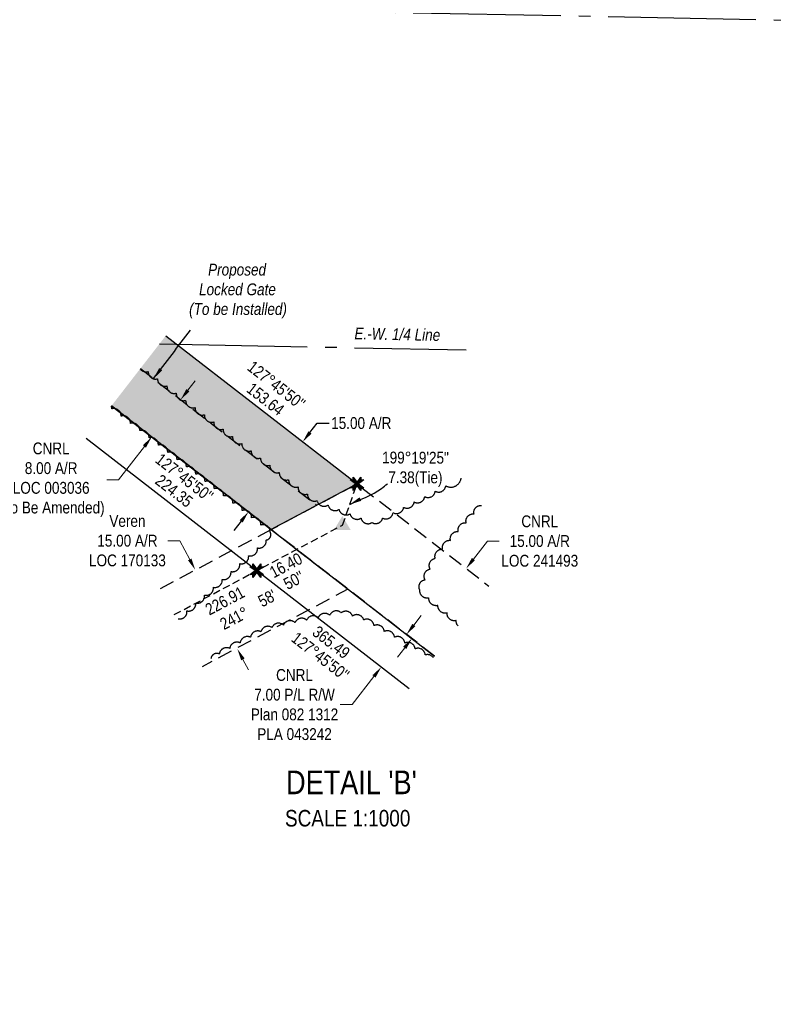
# Model space of a CAD drawing. Extents: x 410869 to 416967, y 6049756 to 6052439.
# Drawn here: x 411824 to 412462, y 6049873 to 6050700 of the extents above; entities that cross this region are included whole.
import ezdxf
from ezdxf.enums import TextEntityAlignment as Align

# ---------------------------------------------------------------- set-up
doc = ezdxf.new("R2010")
doc.units = 0
doc.header["$LTSCALE"] = 5
doc.header["$PDSIZE"] = 0.5
for name, pattern in [('0', [1, 1, 0]), ('foc-ACCESSROAD', [3.75, 2.5, -1.25]), ('foc-QUARTERLINE', [33, 25, -3, 2, -3]), ('foc-TIELINE', [1.875, 1.25, -0.625]), ('foc-TRAV', [1.875, 1.25, -0.625])]:
    doc.linetypes.add(name, pattern=pattern)
doc.layers.get('Defpoints').update_dxf_attribs({"color": 9})
for name, color, linetype in [('C-AR', 13, 'foc-ACCESSROAD'), ('C-RW', 13, 'Continuous'), ('DETAIL-T', 7, 'Continuous'), ('F-AR', 190, 'foc-ACCESSROAD'), ('L-BD', 7, 'Continuous'), ('L-MON', 1, 'Continuous'), ('L-QSEC', 8, 'foc-QUARTERLINE'), ('L-TIE', 7, 'foc-TIELINE'), ('L-TIE-T', 7, 'Continuous'), ('P-PROPOSED', 10, 'Continuous'), ('P-PROPOSED-H', 21, 'Continuous'), ('P-TRAV', 4, 'foc-TRAV'), ('P-TXT', 4, 'Continuous'), ('T-BUSH', 110, '0')]:
    doc.layers.add(name, color=color, linetype=linetype)
for name, color, linetype, lineweight in [('C-AR-T', 13, 'Continuous', 9), ('C-RW-T', 13, 'Continuous', 9), ('F-AR-T', 190, 'Continuous', 9), ('T-TEXT', 48, 'Continuous', 18)]:
    doc.layers.add(name, color=color, linetype=linetype, lineweight=lineweight)
doc.styles.add('80CG', font='ARIALN.TTF', dxfattribs={"height": 10})
doc.styles.add('80L', font='ARIALN.TTF', dxfattribs={"height": 10})
doc.styles.get("Standard").update_dxf_attribs({"font": 'ARIALN.TTF'})
doc.dimstyles.new('Compass 5 000', dxfattribs={"dimscale": 5, "dimtxt": 9, "dimasz": 2, "dimexe": 0.2, "dimexo": 0.0625, "dimgap": 0.5, "dimtad": 0, "dimtih": 1, "dimtoh": 1, "dimzin": 0, "dimdsep": 46, "dimtxsty": '80CG', "dimcen": 0.1, "dimse1": 1, "dimse2": 1, "dimclrd": 256, "dimclrt": 256, "dimaunit": 1, "dimadec": 4, "dimazin": 0, "dimtfac": 0.06, "dimtofl": 0, "dimtmove": 0, "dimatfit": 1, "dimfxl": 0.2, "dimtolj": 1, "dimtzin": 0, "dimlwd": -1, "dimarcsym": 0})

# ---------------------------------------------------------------- blocks, each defined once
blk = doc.blocks.new('*D257')
at = {"layer": 'C-AR-T', "transparency": 16777216}
for p, q in [((412207.68, 6050243.39), (412219.47, 6050258.61)), ((412219.47, 6050258.61), (412229.47, 6050258.61)), ((412149.52, 6050168.31), (412143.39, 6050160.41))]:
    blk.add_line(p, q, dxfattribs=at)
for points in [[(412206.36, 6050244.41), (412208.99, 6050242.37), (412201.55, 6050235.48)], [(412148.2, 6050169.34), (412150.83, 6050167.29), (412155.64, 6050176.22)]]:
    blk.add_solid(points, dxfattribs=at)
at = {"layer": 'Defpoints', "color": 0, "transparency": 16777216}
for p in [(412201.55, 6050235.48), (412592.41, 6049932.69), (412546.5, 6049873.42)]:
    blk.add_point(p, dxfattribs=at)
at = {"layer": 'C-AR-T', "transparency": 16777216, "insert": (412263.77, 6050258.61), "char_height": 10, "attachment_point": 5, "style": '80CG'}
blk.add_mtext('\\A1;CNRL\\P15.00 A/R\\PLOC 241493', dxfattribs=at)
blk = doc.blocks.new('*D259')
at = {"layer": 'C-AR-T', "transparency": 16777216}
for p, q in [((411966.15, 6050386.17), (411972.28, 6050394.08)), ((411929.38, 6050338.72), (411907.53, 6050310.51)), ((411907.53, 6050310.51), (411897.53, 6050310.51))]:
    blk.add_line(p, q, dxfattribs=at)
for points in [[(411964.83, 6050387.19), (411967.47, 6050385.15), (411960.03, 6050378.27)], [(411928.07, 6050339.74), (411930.7, 6050337.7), (411935.51, 6050346.63)]]:
    blk.add_solid(points, dxfattribs=at)
at = {"layer": 'Defpoints', "color": 0, "transparency": 16777216}
for p in [(411958.1, 6050379.76), (411960.03, 6050378.27), (411933.58, 6050348.12)]:
    blk.add_point(p, dxfattribs=at)
at = {"layer": 'C-AR-T', "transparency": 16777216, "insert": (411850.51, 6050310.51), "char_height": 10, "attachment_point": 5, "style": '80CG'}
blk.add_mtext('\\A1;CNRL\\P8.00 A/R\\PLOC 003036\\P(To Be Amended)', dxfattribs=at)
blk = doc.blocks.new('STRIA')
blk.add_hatch(color=255).paths.add_polyline_path([(-0.04, 1.52), (-1.47, -0.87), (1.39, -0.87)])
blk = doc.blocks.new('STRIAA')
blk.add_blockref('STRIA', (0, 0))
blk = doc.blocks.new('STRIB')
at = {"color": 1}
blk.add_solid([(-1.12, -0.67), (-0.04, 1.13), (1.04, -0.67)], dxfattribs=at)
blk = doc.blocks.new('STRIBB')
blk.add_blockref('STRIB', (0, 0))
blk = doc.blocks.new('STRICC')
for name in ['STRIAA', 'STRIBB']:
    blk.add_blockref(name, (0, 0))
blk = doc.blocks.new('fdspike')
blk.add_blockref('STRICC', (0, 0))
blk = doc.blocks.new('TEMP')
h = blk.add_hatch(color=255)
h.dxf.hatch_style = 1
h.paths.add_polyline_path([(0, 0.25), (-0.67, 1.15), (-0.67, 0.67), (-1.15, 0.67), (-0.25, 0), (-1.15, -0.67), (-0.67, -0.67), (-0.67, -1.15), (0, -0.25), (0.67, -1.15), (0.67, -0.67), (1.15, -0.67), (0.25, 0), (1.15, 0.67), (0.67, 0.67), (0.67, 1.15)])
h.paths.add_polyline_path([(0.57, 0.85), (0.57, 0.57), (0.85, 0.57), (0.08, 0), (0.85, -0.57), (0.57, -0.57), (0.57, -0.85), (0, -0.08), (-0.57, -0.85), (-0.57, -0.57), (-0.85, -0.57), (-0.08, 0), (-0.85, 0.57), (-0.57, 0.57), (-0.57, 0.85), (0, 0.08)], flags=16)
h = blk.add_hatch(color=1)
h.dxf.hatch_style = 1
h.paths.add_polyline_path([(0, 0.08), (-0.57, 0.85), (-0.57, 0.57), (-0.85, 0.57), (-0.08, 0), (-0.85, -0.57), (-0.57, -0.57), (-0.57, -0.85), (0, -0.08), (0.57, -0.85), (0.57, -0.57), (0.85, -0.57), (0.08, 0), (0.85, 0.57), (0.57, 0.57), (0.57, 0.85)])
at = {"color": 1}
for p, q in [((-0.08, 0), (0.08, 0)), ((0, 0.08), (0, -0.08))]:
    blk.add_line(p, q, dxfattribs=at)
at = {"color": 255, "flags": 128}
blk.add_lwpolyline([(-0.25, 0), (-1.15, 0.67), (-0.67, 0.67), (-0.67, 1.15), (0, 0.25), (0.67, 1.15), (0.67, 0.67), (1.15, 0.67), (0.25, 0), (1.15, -0.67), (0.67, -0.67), (0.67, -1.15), (0, -0.25), (-0.67, -1.15), (-0.67, -0.67), (-1.15, -0.67)], close=True, dxfattribs=at)
at = {"color": 1, "flags": 128}
blk.add_lwpolyline([(-0.08, 0), (-0.85, 0.57), (-0.57, 0.57), (-0.57, 0.85), (0, 0.08), (0.57, 0.85), (0.57, 0.57), (0.85, 0.57), (0.08, 0), (0.85, -0.57), (0.57, -0.57), (0.57, -0.85), (0, -0.08), (-0.57, -0.85), (-0.57, -0.57), (-0.85, -0.57)], close=True, dxfattribs=at)

msp = doc.modelspace()

# ---------------------------------------------------------------- hatches: boundary and pattern name
at = {"layer": 'P-PROPOSED-H'}
h = msp.add_hatch(color=256, dxfattribs=at)
h.dxf.hatch_style = 1
h.paths.add_polyline_path([(411947.449, 6050432.334), (411901.495, 6050373.015), (412036.521, 6050268.359), (412109.194, 6050307.032)])

# ---------------------------------------------------------------- linework, layer by layer
at = {"layer": 'C-AR', "flags": 128}
for points in [[(411925.994, 6050404.639), (412075.287, 6050288.956), (412036.521, 6050268.359), (411901.495, 6050373.015)], [(412174.775, 6050161.27), (412036.521, 6050268.359), (412109.194, 6050307.032), (412220.747, 6050220.613)]]:
    msp.add_lwpolyline(points, dxfattribs=at)
at = {"layer": 'C-RW'}
for points in [[(411901.538, 6050373.07), (412174.836, 6050161.349)], [(412153.41, 6050133.693), (411880.113, 6050345.413)]]:
    msp.add_lwpolyline(points, dxfattribs=at)
at = {"layer": 'C-RW-T'}
for p, q in [((412157.247, 6050187.64), (412163.374, 6050195.543)), ((412123.55, 6050144.174), (412105.036, 6050120.292)), ((412105.036, 6050120.292), (412095.036, 6050120.292))]:
    msp.add_line(p, q, dxfattribs=at)
for points in [[(412155.93, 6050188.661), (412158.565, 6050186.619), (412151.12, 6050179.737)], [(412122.233, 6050145.195), (412124.867, 6050143.153), (412129.677, 6050152.077)]]:
    msp.add_solid(points, dxfattribs=at)
at = {"layer": 'F-AR', "flags": 128}
msp.add_lwpolyline([(411942.867, 6050218.521), (412036.521, 6050268.359), (412101.502, 6050218.018), (411978.085, 6050152.341)], dxfattribs=at)
at = {"layer": 'F-AR-T'}
for p, q in [((411959.297, 6050258.9), (411949.297, 6050258.9)), ((411967.723, 6050243.066), (411959.297, 6050258.9)), ((412012.669, 6050158.602), (412017.367, 6050149.774))]:
    msp.add_line(p, q, dxfattribs=at)
for points in [[(411969.194, 6050243.849), (411966.251, 6050242.283), (411972.42, 6050234.238)], [(412014.141, 6050159.385), (412011.198, 6050157.819), (412007.972, 6050167.43)]]:
    msp.add_solid(points, dxfattribs=at)
at = {"layer": 'L-QSEC'}
for p, q in [((411826.759, 6050712.157), (412595.079, 6050696.885)), ((411942.165, 6050425.513), (412201.487, 6050420.361))]:
    msp.add_line(p, q, dxfattribs=at)
at = {"layer": 'L-TIE'}
msp.add_line((412096.991, 6050272.231), (412109.194, 6050307.032), dxfattribs=at)
at = {"layer": 'P-PROPOSED', "flags": 128}
msp.add_lwpolyline([(411947.449, 6050432.334), (412109.194, 6050307.032), (412036.521, 6050268.359), (411901.495, 6050373.015)], dxfattribs=at)
at = {"layer": 'P-TRAV', "flags": 128}
msp.add_lwpolyline([(411954.606, 6050196.461), (412096.991, 6050272.231)], dxfattribs=at)
at = {"layer": 'P-TXT'}
for p, q in [((412069.402, 6050350.508), (412075.526, 6050358.414)), ((412075.526, 6050358.414), (412085.526, 6050358.414)), ((412011.206, 6050275.386), (412005.082, 6050267.481))]:
    msp.add_line(p, q, dxfattribs=at)
for points in [[(412068.084, 6050351.529), (412070.719, 6050349.488), (412063.278, 6050342.603)], [(412009.888, 6050276.407), (412012.523, 6050274.366), (412017.33, 6050283.292)]]:
    msp.add_solid(points, dxfattribs=at)
at = {"layer": 'T-BUSH', "flags": 128}
for points in [[(411925.786, 6050404.371, 0.325796), (411932.595, 6050402.066, 0.5205671), (411940.513, 6050395.966, 0.5205671), (411948.432, 6050389.866, 0.5205671), (411956.35, 6050383.766, 0.5205671), (411964.268, 6050377.666, 0.5205671), (411972.187, 6050371.566, 0.5205671), (411980.105, 6050365.466, 0.5205671), (411988.024, 6050359.366, 0.5205671), (411995.942, 6050353.266, 0.5205671), (412003.86, 6050347.166, 0.5205671), (412011.779, 6050341.065, 0.5205671), (412019.697, 6050334.965, 0.5205671), (412027.616, 6050328.865, 0.5205671), (412035.534, 6050322.765, 0.5205671), (412043.452, 6050316.665, 0.5205671), (412051.371, 6050310.565, 0.5205671), (412059.289, 6050304.465, 0.5205671), (412067.208, 6050298.365, 0.5205671), (412075.418, 6050292.778, 0.5205671), (412084.708, 6050289.09, 0.5205671), (412093.998, 6050285.402, 0.5205671), (412103.289, 6050281.713, 0.5205671), (412112.579, 6050278.025, 0.5205671), (412121.869, 6050274.336, 0.5205671), (412130.813, 6050278.094, 0.5205671), (412139.722, 6050282.628, 0.5205671), (412148.63, 6050287.162, 0.5205671), (412157.538, 6050291.695, 0.5205671), (412166.446, 6050296.229, 0.5205671), (412175.355, 6050300.763, 0.5205671), (412184.263, 6050305.297, 0.5205671), (412197.294, 6050311.929)], [(411957.9, 6050192.927, 0.520567), (411965.353, 6050199.588, 0.5205671), (411972.805, 6050206.25, 0.5205671), (411980.257, 6050212.911, 0.5205671), (411987.71, 6050219.573, 0.5205671), (411995.162, 6050226.234, 0.5205671), (412002.614, 6050232.896, 0.5205671), (412010.067, 6050239.557, 0.5205671), (412017.519, 6050246.218, 0.5205671), (412024.971, 6050252.88, 0.5205671), (412032.424, 6050259.541, 0.5205671), (412035.824, 6050266.066, 0.5205671), (412027.938, 6050272.208, 0.5205671), (412020.052, 6050278.35, 0.5205671), (412012.166, 6050284.492, 0.5205671), (412004.28, 6050290.634, 0.5205671), (411996.394, 6050296.776, 0.5205671), (411988.509, 6050302.918, 0.5205671), (411980.623, 6050309.061, 0.5205671), (411972.737, 6050315.203, 0.5205671), (411964.851, 6050321.345, 0.5205671), (411956.965, 6050327.487, 0.5205671), (411949.08, 6050333.629, 0.5205671), (411941.194, 6050339.771, 0.5205671), (411933.308, 6050345.913, 0.5205671), (411925.422, 6050352.055, 0.5205671), (411917.536, 6050358.198, 0.5205671), (411909.65, 6050364.34, 0.5205671), (411901.765, 6050370.482, 0.100889), (411901.4, 6050372.892, 0.100889)], [(412194.619, 6050186.886, -0.2061165), (412193.071, 6050191.456, -0.5205671), (412185.366, 6050197.824, -0.5205671), (412177.662, 6050204.193, -0.5205671), (412169.957, 6050210.561, -0.5205671), (412162.411, 6050216.964, -0.5205671), (412166.724, 6050225.981, -0.5205671), (412171.036, 6050234.999, -0.5205671), (412175.349, 6050244.016, -0.5205671), (412181.536, 6050251.785, -0.5205671), (412188.194, 6050259.24, -0.5205671), (412194.852, 6050266.696, -0.5205671), (412201.511, 6050274.151, -0.5205671), (412208.169, 6050281.606, -0.5205671), (412214.49, 6050288.684)], [(412173.793, 6050160.003, 0.3287782), (412166.923, 6050162.292, 0.5205671), (412158.361, 6050167.424, 0.5205671), (412149.66, 6050172.344, 0.5205671), (412140.959, 6050177.264, 0.5205671), (412132.258, 6050182.184, 0.5205671), (412123.558, 6050187.104, 0.5205671), (412114.848, 6050192.005, 0.5205671), (412105.382, 6050195.216, 0.5205671), (412095.888, 6050197.942, 0.5205671), (412086.109, 6050195.871, 0.5205671), (412076.331, 6050193.799, 0.5205671), (412066.552, 6050191.727, 0.5205671), (412056.773, 6050189.656, 0.5205671), (412046.995, 6050187.584, 0.5205671), (412037.216, 6050185.513, 0.5205671), (412027.98, 6050181.957, 0.5205671), (412019.17, 6050177.235, 0.5205671), (412010.36, 6050172.514, 0.5205671), (412001.55, 6050167.792, 0.5205671), (411992.74, 6050163.07, 0.5205671), (411985.665, 6050159.278)]]:
    msp.add_lwpolyline(points, format="xyb", dxfattribs=at)

# ---------------------------------------------------------------- block references
at = {"layer": 'L-MON', "color": 2, "xscale": 4.99779799999998, "yscale": 4.99779799999998, "zscale": 4.99779799999998}
msp.add_blockref('TEMP', (412109.194, 6050307.032), dxfattribs=at)
at = {"layer": 'L-MON', "xscale": 4.99779799999998, "yscale": 4.99779799999998, "zscale": 4.99779799999998}
for name, p in [('fdspike', (412096.991, 6050272.231)), ('TEMP', (412024.426, 6050233.616))]:
    msp.add_blockref(name, p, dxfattribs=at)

# ---------------------------------------------------------------- texts
at = {"layer": 'C-RW-T', "insert": (412056.332, 6050120.292), "char_height": 10, "attachment_point": 5, "style": '80CG'}
msp.add_mtext('\\A1;CNRL\\P7.00 P/L R/W\\PPlan 082 1312\\PPLA 043242', dxfattribs=at)
at = {"layer": 'DETAIL-T', "color": 3, "insert": (412101.298, 6050040.768), "char_height": 19.99119, "width": 223.75944, "attachment_point": 5, "style": '80CG'}
msp.add_mtext(" DETAIL 'B'\\P{\\H0.7x;SCALE 1:1000}", dxfattribs=at)
at = {"layer": 'F-AR-T', "insert": (411914.996, 6050258.9), "char_height": 10, "attachment_point": 5, "style": '80CG'}
msp.add_mtext('\\A1;Veren\\P15.00 A/R\\PLOC 170133', dxfattribs=at)
at = {"layer": 'L-BD', "style": '80L'}
for s, height, rotation, p in [("127°45'50''", 9.99563, 322.2355, (412041.019, 6050390.557)), ('153.64', 9.9956, 322.2355, (412031.836, 6050378.704)), ("127°45'50''", 9.99563, 322.2355, (411963.219, 6050312.373)), ('224.35', 9.9956, 322.2355, (411954.495, 6050301.113)), ('16.40', 9.9956, 28.0197, (412049.043, 6050238.139)), ("50''", 9.9956, 28.0197, (412055.735, 6050225.564)), ("58'", 9.9956, 28.0197, (412033.238, 6050210.333)), ('365.49', 9.9956, 322.2355, (412087.4, 6050173.028)), ("127°45'50''", 9.99563, 322.2355, (412078.218, 6050161.175))]:
    msp.add_text(s, height=height, rotation=rotation, dxfattribs=at).set_placement(p, align=Align.MIDDLE)
at = {"layer": 'L-BD', "insert": (411995.099, 6050212.537), "char_height": 9.9956, "width": 33.00508, "attachment_point": 2, "rotation": 28.0197, "style": '80L'}
msp.add_mtext('226.91\\P241° ', dxfattribs=at)
at = {"layer": 'L-QSEC', "insert": (412143.415, 6050438.622), "char_height": 9.99563, "width": 72.37395, "attachment_point": 2, "rotation": 358.861936, "style": '80L'}
msp.add_mtext('{\\fArial Narrow|b0|i1|c0|p34;E.-W. 1/4 Line}', dxfattribs=at)
at = {"layer": 'L-TIE-T', "insert": (412158.675, 6050334.226), "char_height": 9.9956, "width": 56.46319, "attachment_point": 2, "rotation": 359.761853}
msp.add_mtext('199°19\'25"\\P7.38(Tie)', dxfattribs=at)
at = {"layer": 'P-TXT', "insert": (412112.808, 6050358.414), "char_height": 10, "attachment_point": 5, "style": '80CG'}
msp.add_mtext('\\A1;15.00 A/R', dxfattribs=at)
at = {"layer": 'T-TEXT', "insert": (411966.65, 6050493.252), "char_height": 9.9956, "attachment_point": 1, "style": '80L'}
msp.add_mtext_dynamic_manual_height_columns('\\pi16.599;{\\fArial Narrow|b0|i1|c0|p34;Proposed \\P\\pi8.9728;Locked Gate\\P\\pi0.55218;(To be Installed)}', width=82.22142, gutter_width=50, heights=[0], dxfattribs=at)

# ---------------------------------------------------------------- dimensions: what is measured, and where the dimension line sits
at = {"layer": 'C-AR-T'}
for base, p1, p2, angle, text, picture, middle in [((411960.027, 6050378.268), (411933.582, 6050348.121), (411958.099, 6050379.762), 52.228955, 'CNRL\\P8.00 A/R\\PLOC 003036\\P(To Be Amended)', '*D259', (411850.511, 6050310.514)), ((412201.551, 6050235.484), (412546.501, 6049873.424), (412592.412, 6049932.688), 52.235461, 'CNRL\\P15.00 A/R\\PLOC 241493', '*D257', (412263.77, 6050258.613))]:
    dim = msp.add_linear_dim(base=base, p1=p1, p2=p2, angle=angle, text=text, dimstyle='Compass 5 000', dxfattribs=at)
    dim.commit()
    dim.dimension.update_dxf_attribs({"geometry": picture, "text_midpoint": middle, "dimtype": 161})

# ---------------------------------------------------------------- leaders
at = {"layer": 'L-TIE-T', "path_type": 1}
msp.add_leader([(412103.093, 6050289.632), (412129.995, 6050303.201), (412134.936, 6050307.086)], dimstyle='Compass 5 000', override={"dimgap": 0.5, "dimtad": 0}, dxfattribs=at)
at = {"layer": 'T-TEXT', "path_type": 1}
msp.add_leader([(411937.111, 6050396.068), (411968.38, 6050437.065)], dimstyle='Compass 5 000', override={"dimgap": 0.5, "dimtad": 0}, dxfattribs=at)

doc.saveas('drawing.dxf')
